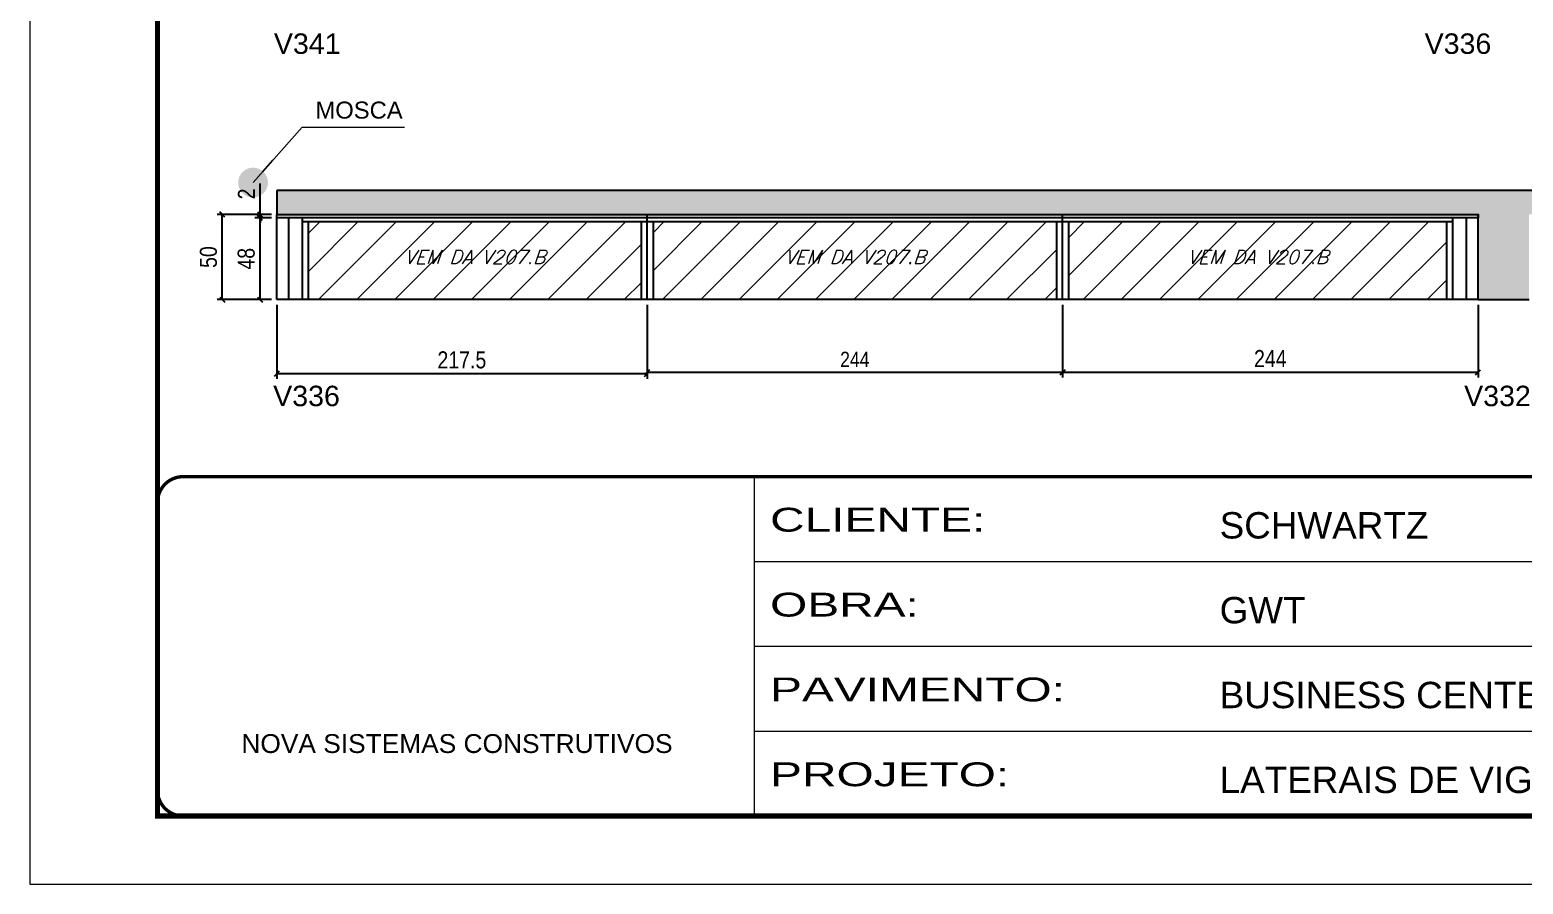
# Model space of a CAD drawing. Extents: x 13154 to 22413, y 1253 to 30260.
# Drawn here: x 13154 to 14031, y 25373 to 25875 of the extents above; entities that cross this region are included whole.
import ezdxf

# ---------------------------------------------------------------- set-up
doc = ezdxf.new("R2010")
doc.units = 0
doc.linetypes.add('CONTINUO', pattern=[0])
doc.linetypes.add('DASHED', pattern=[0.75, 0.5, -0.25])
for name, color, linetype in [('5', 5, 'Continuous'), ('COTA', 241, 'Continuous'), ('Painéis', 200, 'Continuous'), ('SARR_2.2x7', 40, 'Continuous'), ('SARR_3.5x7', 81, 'Continuous'), ('texto', 7, 'Continuous')]:
    doc.layers.add(name, color=color, linetype=linetype)
for name, color, linetype, lineweight in [('CARIMBO', 255, 'Continuous', 9), ('Folhas', 255, 'Continuous', 9), ('Hachura', 251, 'Continuous', 9), ('SARRAFO DE PRESSAO', 251, 'DASHED', 9)]:
    doc.layers.add(name, color=color, linetype=linetype, lineweight=lineweight)
doc.styles.add('ARIAL', font='arial.ttf')
doc.styles.add('COTA TECNICA', font='techl___.ttf', dxfattribs={"height": 10})
doc.styles.add('COTA TECNICA-50', font='techl___.ttf', dxfattribs={"height": 9})
doc.styles.add('Romans', font='romans.shx')
doc.styles.get("Standard").update_dxf_attribs({"font": 'arial.ttf'})
doc.styles.add('Tecnologia', font='')
doc.styles.get('Tecnologia').set_extended_font_data('Forgotten Futurist')
doc.dimstyles.new('3x', dxfattribs={"dimtxt": 10, "dimasz": 5, "dimexe": 7, "dimexo": 5, "dimgap": 4, "dimtad": 1, "dimdec": 4, "dimlfac": 0.333333, "dimdsep": 46, "dimtxsty": 'Standard', "dimblk": 'DOT', "dimcen": 0.09, "dimclrd": 1, "dimclre": 1, "dimclrt": 2, "dimadec": 0, "dimazin": 2, "dimtfac": 1, "dimtdec": 4, "dimtmove": 0, "dimatfit": 3, "dimldrblk": 'DOT', "dimfxl": 1, "dimtolj": 1, "dimtzin": 0, "dimlwd": 9, "dimlwe": 9, "dimarcsym": 0})
doc.dimstyles.new('COTA PAINEL-50', dxfattribs={"dimtxt": 9, "dimasz": 3, "dimexe": 3, "dimexo": 3, "dimgap": 3, "dimtad": 1, "dimdec": 1, "dimzin": 12, "dimdsep": 46, "dimtxsty": 'COTA TECNICA-50', "dimblk1": 'OBLIQUE', "dimblk2": 'OBLIQUE', "dimsah": 1, "dimcen": 0.9, "dimclrd": 4, "dimclre": 4, "dimclrt": 240, "dimadec": 1, "dimazin": 3, "dimtfac": 1, "dimtdec": 1, "dimtmove": 0, "dimatfit": 3, "dimfxl": 1, "dimtolj": 1, "dimtzin": 12, "dimarcsym": 0})
doc.dimstyles.new('PAINEL', dxfattribs={"dimtxt": 10, "dimasz": 3, "dimexe": 3, "dimexo": 3, "dimgap": 3, "dimtad": 1, "dimdec": 1, "dimzin": 12, "dimdsep": 46, "dimtxsty": 'COTA TECNICA', "dimblk1": 'OBLIQUE', "dimblk2": 'OBLIQUE', "dimsah": 1, "dimcen": 0.9, "dimclrd": 4, "dimclre": 4, "dimclrt": 240, "dimadec": 1, "dimazin": 3, "dimtfac": 1, "dimtdec": 1, "dimtmove": 0, "dimatfit": 3, "dimfxl": 1, "dimtolj": 1, "dimtzin": 12, "dimarcsym": 0})

# ---------------------------------------------------------------- blocks, each defined once
blk = doc.blocks.new('9999999999')
at = {"color": 30, "linetype": 'CONTINUO'}
for p, q in [((98564.56, 34230.21), (98564.56, 34429.45)), ((98564.56, 34379.64), (99583.98, 34379.64)), ((98564.56, 34329.83), (99487.98, 34329.83)), ((98564.56, 34280.02), (99487.98, 34280.02))]:
    blk.add_line(p, q, dxfattribs=at)
at = {"color": 30, "linetype": 'CONTINUO', "const_width": 2}
blk.add_lwpolyline([(99583.98, 34230.21), (99583.98, 34414.45, 0.414214), (99568.98, 34429.45), (98228.98, 34429.45, 0.414214), (98213.98, 34414.45), (98213.98, 34245.21, 0.414214), (98228.98, 34230.21), (99583.98, 34230.21)], format="xyb", dxfattribs=at)
at = {"layer": 'Folhas'}
blk.add_lwpolyline([(98138.98, 34190.21), (99623.98, 34190.21), (99623.98, 35240.21), (98138.98, 35240.21)], close=True, dxfattribs=at)
at = {"layer": 'Folhas', "color": 30, "const_width": 3}
blk.add_lwpolyline([(98213.98, 34230.21), (99583.98, 34230.21), (99583.98, 35200.21), (98213.98, 35200.21)], close=True, dxfattribs=at)
at = {"color": 7, "linetype": 'Continuous', "ltscale": 5, "style": 'ARIAL'}
for s, height, p in [('SCHWARTZ', 15.483, (98837.68, 34393.13)), ('GWT', 15.483, (98837.68, 34343.32)), ('BUSINESS CENTER E LAZER - PROJEÇÃO', 15.4829, (98837.68, 34293.51)), ('NOVA SISTEMAS CONSTRUTIVOS', 11.0592, (98263.19, 34267.21)), ('LATERAIS DE VIGAS', 15.4829, (98837.68, 34243.7))]:
    blk.add_text(s, height=height, dxfattribs=at).set_placement(p)
at = {"layer": 'Folhas', "color": 7, "style": 'Tecnologia', "width": 1.5}
for s, p in [('CLIENTE:', (98573.65, 34397.17)), ('OBRA:', (98573.65, 34347.31)), ('PAVIMENTO:', (98573.65, 34297.5)), ('PROJETO:', (98573.65, 34247.69))]:
    blk.add_text(s, height=14, dxfattribs=at).set_placement(p)
blk = doc.blocks.new('_Oblique')
at = {"color": 0, "linetype": 'ByBlock', "lineweight": -2}
blk.add_line((-0.5, -0.5), (0.5, 0.5), dxfattribs=at)
blk = doc.blocks.new('*D217')
at = {"layer": 'COTA', "color": 4, "linetype": 'ByBlock', "lineweight": -2, "transparency": 16777216}
for p, q in [((13516.82, 25713.62), (13516.82, 25670.98)), ((13760.82, 25713.62), (13760.82, 25670.98)), ((13516.82, 25673.98), (13760.82, 25673.98))]:
    blk.add_line(p, q, dxfattribs=at)
at = {"layer": 'Defpoints', "color": 0, "linetype": 'ByBlock', "transparency": 16777216}
for p in [(13516.82, 25716.62), (13760.82, 25716.62), (13760.82, 25673.98)]:
    blk.add_point(p, dxfattribs=at)
at = {"layer": 'COTA', "color": 4, "linetype": 'ByBlock', "lineweight": -2, "transparency": 16777216, "xscale": 3, "yscale": 3, "zscale": 3, "rotation": 180}
blk.add_blockref('_Oblique', (13516.82, 25673.98), dxfattribs=at)
at = {"layer": 'COTA', "color": 4, "linetype": 'ByBlock', "lineweight": -2, "transparency": 16777216, "xscale": 3, "yscale": 3, "zscale": 3}
blk.add_blockref('_Oblique', (13760.82, 25673.98), dxfattribs=at)
at = {"layer": 'COTA', "color": 240, "linetype": 'ByBlock', "transparency": 16777216, "insert": (13638.82, 25681.55), "char_height": 9, "attachment_point": 5, "style": 'COTA TECNICA-50'}
blk.add_mtext('\\A1;244', dxfattribs=at)
blk = doc.blocks.new('*D1251')
at = {"layer": 'COTA', "color": 4, "linetype": 'ByBlock', "lineweight": -2, "transparency": 16777216}
for p, q in [((13299.32, 25713.62), (13299.32, 25670.08)), ((13516.82, 25713.62), (13516.82, 25670.08)), ((13516.82, 25673.08), (13299.32, 25673.08))]:
    blk.add_line(p, q, dxfattribs=at)
at = {"layer": 'Defpoints', "color": 0, "linetype": 'ByBlock', "transparency": 16777216}
for p in [(13299.32, 25716.62), (13516.82, 25716.62), (13299.32, 25673.08)]:
    blk.add_point(p, dxfattribs=at)
at = {"layer": 'COTA', "color": 4, "linetype": 'ByBlock', "lineweight": -2, "transparency": 16777216, "xscale": 3, "yscale": 3, "zscale": 3, "rotation": 180}
blk.add_blockref('_Oblique', (13299.32, 25673.08), dxfattribs=at)
at = {"layer": 'COTA', "color": 4, "linetype": 'ByBlock', "lineweight": -2, "transparency": 16777216, "xscale": 3, "yscale": 3, "zscale": 3}
blk.add_blockref('_Oblique', (13516.82, 25673.08), dxfattribs=at)
at = {"layer": 'COTA', "color": 240, "linetype": 'ByBlock', "transparency": 16777216, "insert": (13408.07, 25681.19), "char_height": 10, "attachment_point": 5, "style": 'COTA TECNICA'}
blk.add_mtext('\\A1;217.5', dxfattribs=at)
blk = doc.blocks.new('*D1252')
at = {"layer": 'COTA', "color": 4, "linetype": 'ByBlock', "lineweight": -2, "transparency": 16777216}
for p, q in [((13760.82, 25713.62), (13760.82, 25670.98)), ((14004.82, 25713.62), (14004.82, 25670.98)), ((13760.82, 25673.98), (14004.82, 25673.98))]:
    blk.add_line(p, q, dxfattribs=at)
at = {"layer": 'Defpoints', "color": 0, "linetype": 'ByBlock', "transparency": 16777216}
for p in [(13760.82, 25716.62), (14004.82, 25716.62), (14004.82, 25673.98)]:
    blk.add_point(p, dxfattribs=at)
at = {"layer": 'COTA', "color": 4, "linetype": 'ByBlock', "lineweight": -2, "transparency": 16777216, "xscale": 3, "yscale": 3, "zscale": 3, "rotation": 180}
blk.add_blockref('_Oblique', (13760.82, 25673.98), dxfattribs=at)
at = {"layer": 'COTA', "color": 4, "linetype": 'ByBlock', "lineweight": -2, "transparency": 16777216, "xscale": 3, "yscale": 3, "zscale": 3}
blk.add_blockref('_Oblique', (14004.82, 25673.98), dxfattribs=at)
at = {"layer": 'COTA', "color": 240, "linetype": 'ByBlock', "transparency": 16777216, "insert": (13882.82, 25682.05), "char_height": 10, "attachment_point": 5, "style": 'COTA TECNICA'}
blk.add_mtext('\\A1;244', dxfattribs=at)
blk = doc.blocks.new('*D3214')
at = {"layer": 'COTA', "color": 4, "lineweight": -2, "transparency": 16777216}
for p, q in [((13296.32, 25766.62), (13264.39, 25766.62)), ((13267.39, 25716.62), (13267.39, 25766.62)), ((13296.32, 25716.62), (13264.39, 25716.62))]:
    blk.add_line(p, q, dxfattribs=at)
at = {"layer": 'Defpoints', "color": 0, "transparency": 16777216}
for p in [(13267.39, 25766.62), (13299.32, 25766.62), (13299.32, 25716.62)]:
    blk.add_point(p, dxfattribs=at)
at = {"layer": 'COTA', "color": 4, "lineweight": -2, "transparency": 16777216, "xscale": 3, "yscale": 3, "zscale": 3}
for p, rotation in [((13267.39, 25766.62), 90), ((13267.39, 25716.62), 270)]:
    blk.add_blockref('_Oblique', p, dxfattribs=dict(at, rotation=rotation))
at = {"layer": 'COTA', "color": 240, "transparency": 16777216, "insert": (13259.29, 25741.62), "char_height": 10, "attachment_point": 5, "rotation": 90, "style": 'COTA TECNICA'}
blk.add_mtext('\\A1;50', dxfattribs=at)
blk = doc.blocks.new('*D3215')
at = {"layer": 'COTA', "color": 4, "lineweight": -2, "transparency": 16777216}
for p, q in [((13296.32, 25764.62), (13286.55, 25764.62)), ((13289.55, 25716.62), (13289.55, 25764.62)), ((13296.32, 25716.62), (13286.55, 25716.62))]:
    blk.add_line(p, q, dxfattribs=at)
at = {"layer": 'Defpoints', "color": 0, "transparency": 16777216}
for p in [(13289.55, 25764.62), (13299.32, 25764.62), (13299.32, 25716.62)]:
    blk.add_point(p, dxfattribs=at)
at = {"layer": 'COTA', "color": 4, "lineweight": -2, "transparency": 16777216, "xscale": 3, "yscale": 3, "zscale": 3}
for p, rotation in [((13289.55, 25764.62), 90), ((13289.55, 25716.62), 270)]:
    blk.add_blockref('_Oblique', p, dxfattribs=dict(at, rotation=rotation))
at = {"layer": 'COTA', "color": 240, "transparency": 16777216, "insert": (13281.45, 25740.62), "char_height": 10, "attachment_point": 5, "rotation": 90, "style": 'COTA TECNICA'}
blk.add_mtext('\\A1;48', dxfattribs=at)
blk = doc.blocks.new('*D3216')
at = {"layer": 'COTA', "color": 4, "lineweight": -2, "transparency": 16777216}
for p, q in [((13289.55, 25766.62), (13289.55, 25784.74)), ((13296.32, 25766.62), (13286.55, 25766.62)), ((13296.32, 25764.62), (13286.55, 25764.62)), ((13289.55, 25764.62), (13289.55, 25766.62)), ((13289.55, 25764.62), (13289.55, 25761.62))]:
    blk.add_line(p, q, dxfattribs=at)
at = {"layer": 'Defpoints', "color": 0, "transparency": 16777216}
for p in [(13289.55, 25766.62), (13299.32, 25766.62), (13299.32, 25764.62)]:
    blk.add_point(p, dxfattribs=at)
at = {"layer": 'COTA', "color": 4, "lineweight": -2, "transparency": 16777216, "xscale": 3, "yscale": 3, "zscale": 3}
for p, rotation in [((13289.55, 25766.62), 270), ((13289.55, 25764.62), 90)]:
    blk.add_blockref('_Oblique', p, dxfattribs=dict(at, rotation=rotation))
at = {"layer": 'COTA', "color": 240, "transparency": 16777216, "insert": (13281.55, 25778.68), "char_height": 10, "attachment_point": 5, "rotation": 90, "style": 'COTA TECNICA'}
blk.add_mtext('\\A1;2', dxfattribs=at)
blk = doc.blocks.new('_Dot')
at = {"color": 0, "linetype": 'ByBlock', "lineweight": -2}
blk.add_line((-0.5, 0), (-1, 0), dxfattribs=at)
at = {"color": 0, "linetype": 'ByBlock', "const_width": 0.5}
blk.add_lwpolyline([(-0.25, 0, 1), (0.25, 0, 1)], format="xyb", close=True, dxfattribs=at)

msp = doc.modelspace()

# ---------------------------------------------------------------- hatches: boundary and pattern name
at = {"layer": 'COTA', "linetype": 'ByBlock'}
h = msp.add_hatch(dxfattribs=at)
h.set_pattern_fill('AR-CONC', color=256, scale=0.03)
h.set_pattern_definition([(50, (-115866.6203, -5427.928), (5.46554007, -0.47817257), [0.5715, -6.2865]), (355, (-115866.62, -5427.928), (-1.05730264, 5.73170536), [0.4572, -5.02921753]), (100.4514447, (-115866.165, -5427.968), (4.40823741, 5.25353256), [0.48570026, -5.34270734]), (46.1842, (-115866.62, -5426.404), (8.13237123, -1.26126984), [0.85725, -9.42975]), (96.6355576, (-115865.9426, -5426.509), (7.122124, 7.42278374), [0.7285507, -8.01406824]), (351.184151, (-115866.62, -5426.404), (7.122124, 7.42278374), [0.685799, -7.54379196]), (21, (-115865.8583, -5426.785), (4.54843174, -3.06795595), [0.5715, -6.2865]), (326, (-115865.858, -5426.785), (1.85406085, 5.52563898), [0.4572, -5.0292]), (71.451445, (-115865.479, -5427.041), (6.40249258, 2.45768307), [0.48570026, -5.34269813]), (37.5, (-115866.6203, -5427.9281), (0.092658098, 2.536651166), [0, -4.96824, 0, -5.1054, 0, -5.04825]), (7.5, (-115866.6203, -5427.928), (2.004589875, 3.005417245), [0, -2.91084, 0, -4.85394, 0, -1.92405]), (327.5, (-115868.3195, -5427.9281), (4.067717855, -0.17186232), [0, -1.905, 0, -5.9436, 0, -7.8867]), (317.5, (-115869.0815, -5427.928), (4.44387544, 0.76279473), [0, -2.4765, 0, -3.94716, 0, -5.6007])])
h.paths.add_polyline_path([(14004.82, 25716.62), (14034.82, 25716.62), (14034.82, 25766.62), (14431.82, 25766.62), (14431.82, 25780.62), (13299.32, 25780.62), (13299.32, 25766.62), (14004.82, 25766.62)])
at = {"layer": 'Hachura', "linetype": 'ByBlock'}
h = msp.add_hatch(dxfattribs=at)
h.set_pattern_fill('ANSI31', color=256, scale=5)
h.paths.add_polyline_path([(13513.32, 25716.62), (13513.32, 25762.42), (13317.82, 25762.42), (13317.82, 25716.62)])
h.paths.add_polyline_path([(13757.32, 25716.62), (13757.32, 25762.42), (13520.32, 25762.42), (13520.32, 25716.62)])
h.paths.add_polyline_path([(13986.32, 25716.62), (13986.32, 25762.42), (13764.32, 25762.42), (13764.32, 25716.62)])

# ---------------------------------------------------------------- linework, layer by layer
at = {"layer": 'COTA', "linetype": 'ByBlock'}
for p, q in [((14431.82, 25780.62), (13299.32, 25780.62)), ((13299.32, 25780.62), (13299.32, 25766.62)), ((14004.82, 25716.62), (14034.82, 25716.62))]:
    msp.add_line(p, q, dxfattribs=at)
at = {"layer": 'Painéis', "linetype": 'Continuous'}
for p, q in [((13299.32, 25716.62), (13299.32, 25766.62)), ((13299.32, 25766.62), (14004.82, 25766.62)), ((13516.82, 25716.62), (13516.82, 25766.62)), ((13760.82, 25716.62), (13760.82, 25766.62)), ((14004.82, 25716.62), (14004.82, 25766.62)), ((14004.82, 25716.62), (13299.32, 25716.62))]:
    msp.add_line(p, q, dxfattribs=at)
msp.add_lwpolyline([(13299.32, 25766.62), (14004.82, 25766.62), (14004.82, 25764.62), (13299.32, 25764.62)], close=True, dxfattribs=at)
at = {"layer": 'SARR_2.2x7', "linetype": 'Continuous'}
for p, q in [((13306.32, 25764.62), (13306.32, 25716.62)), ((13997.82, 25764.62), (13997.82, 25716.62)), ((13314.32, 25762.42), (13516.82, 25762.42)), ((13516.82, 25762.42), (13760.82, 25762.42)), ((13760.82, 25762.42), (13989.82, 25762.42))]:
    msp.add_line(p, q, dxfattribs=at)
at = {"layer": 'SARR_3.5x7'}
for p, q in [((13314.32, 25764.62), (13314.32, 25716.62)), ((13989.82, 25764.62), (13989.82, 25716.62)), ((13317.82, 25762.42), (13317.82, 25716.62)), ((13513.32, 25762.42), (13513.32, 25716.62)), ((13520.32, 25762.42), (13520.32, 25716.62)), ((13757.32, 25762.42), (13757.32, 25716.62)), ((13764.32, 25762.42), (13764.32, 25716.62)), ((13986.32, 25762.42), (13986.32, 25716.62))]:
    msp.add_line(p, q, dxfattribs=at)

# ---------------------------------------------------------------- block references
at = {"layer": 'SARRAFO DE PRESSAO', "color": 6, "linetype": 'ByBlock'}
msp.add_blockref('9999999999', (-84984.6, -8816.76), dxfattribs=at)

# ---------------------------------------------------------------- texts
at = {"layer": '5', "linetype": 'Continuous'}
for s, rotation, p in [('V341', 0.00004, (13297.69, 25860.92)), ('V336', 0.00004, (13973.44, 25860.92)), ('V336', 359.99996, (13297.27, 25654.08)), ('V332', 359.99996, (13996.65, 25654.08))]:
    msp.add_text(s, height=12, rotation=rotation, dxfattribs=at).set_placement(p)
at = {"layer": 'CARIMBO', "style": 'ARIAL'}
msp.add_text('MOSCA', height=10, dxfattribs=at).set_placement((13322.09, 25822.92))
at = {"layer": 'texto', "color": 2, "char_height": 8, "attachment_point": 5, "style": 'Romans'}
for insert in [(13415.57, 25741.62), (13638.82, 25741.62), (13875.32, 25741.62)]:
    msp.add_mtext('{\\Q19;\\C256;VEM DA V207.B}', dxfattribs=dict(at, insert=insert))

# ---------------------------------------------------------------- dimensions: what is measured, and where the dimension line sits
at = {"layer": 'COTA'}
for base, p1, p2, picture, middle in [((13289.55, 25766.62), (13299.32, 25764.62), (13299.32, 25766.62), '*D3216', (13281.55, 25778.68)), ((13267.39, 25766.62), (13299.32, 25716.62), (13299.32, 25766.62), '*D3214', (13259.29, 25741.62)), ((13289.55, 25764.62), (13299.32, 25716.62), (13299.32, 25764.62), '*D3215', (13281.45, 25740.62))]:
    dim = msp.add_linear_dim(base=base, p1=p1, p2=p2, angle=90, dimstyle='PAINEL', dxfattribs=at)
    dim.commit()
    dim.dimension.update_dxf_attribs({"geometry": picture, "text_midpoint": middle})
at = {"layer": 'COTA', "linetype": 'ByBlock'}
dim = msp.add_linear_dim(base=(13299.32, 25673.08), p1=(13516.82, 25716.62), p2=(13299.32, 25716.62), angle=180, dimstyle='PAINEL', dxfattribs=at)
dim.commit()
dim.dimension.update_dxf_attribs({"geometry": '*D1251', "text_midpoint": (13408.07, 25681.19)})
dim = msp.add_linear_dim(base=(13760.82, 25673.98), p1=(13516.82, 25716.62), p2=(13760.82, 25716.62), angle=180, dimstyle='COTA PAINEL-50', override={"dimarcsym": 1}, dxfattribs=at)
dim.commit()
dim.dimension.update_dxf_attribs({"geometry": '*D217', "text_midpoint": (13638.82, 25681.55)})
dim = msp.add_linear_dim(base=(14004.82, 25673.98), p1=(13760.82, 25716.62), p2=(14004.82, 25716.62), dimstyle='PAINEL', dxfattribs=at)
dim.commit()
dim.dimension.update_dxf_attribs({"geometry": '*D1252', "text_midpoint": (13882.82, 25682.05)})

# ---------------------------------------------------------------- leaders
at = {"layer": 'Hachura'}
msp.add_leader([(13285.46, 25785.33), (13314.31, 25817.92), (13374.38, 25817.92)], dimstyle='3x', override={"dimasz": 17.5, "dimgap": 4, "dimtad": 0}, dxfattribs=at)

doc.saveas('drawing.dxf')
